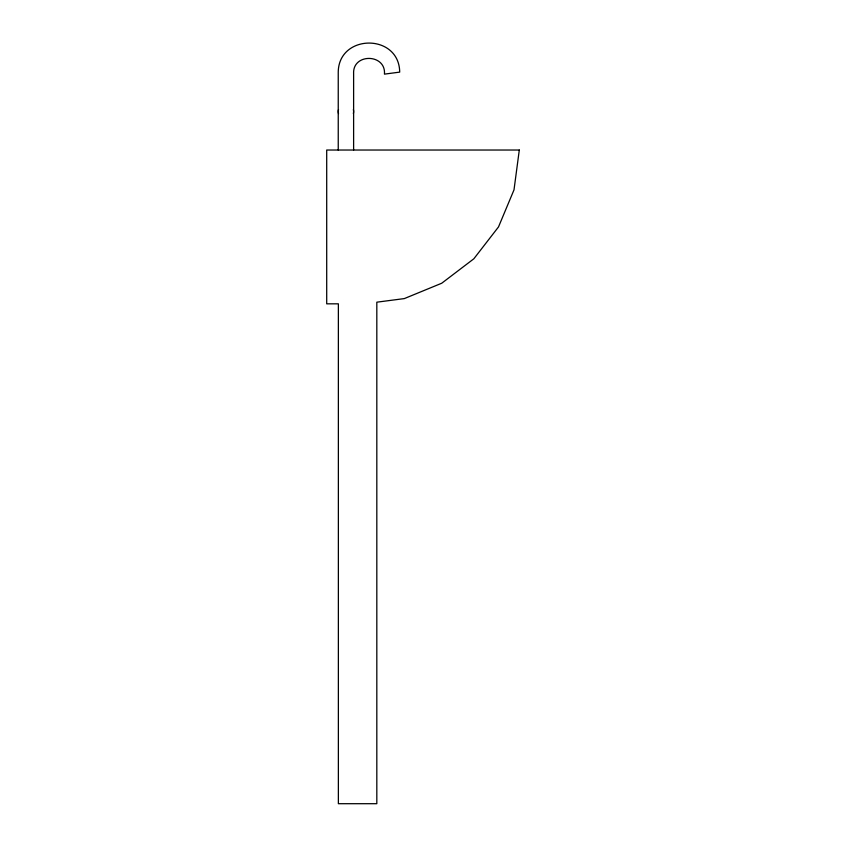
<?xml version="1.0" encoding="UTF-8"?>
<svg xmlns="http://www.w3.org/2000/svg" width="846" height="846" viewBox="0 0 846 846"><rect width="100%" height="100%" fill="white"/><g stroke="black" fill="none" stroke-linecap="round" stroke-linejoin="round"><path stroke-width="1.27" d="M353.617 150.028L353.617 73.634C352.507 53.012 386.093 53.552 384.444 74.131L399.693 72.122C399.238 33.057 338.157 33.576 338.241 72.619L338.241 150.028M353.364 109.589A7.688 7.688 0 0 1 353.364 113.565M338.506 113.565A7.688 7.688 0 0 1 338.506 109.589M519.296 150.028L514.008 189.842L498.506 226.929L473.855 258.781L441.728 283.23L404.314 298.596L376.819 302.181L376.819 803.7L338.368 803.7L338.368 303.83L326.704 303.83L326.704 150.028L519.296 150.028"/></g></svg>
